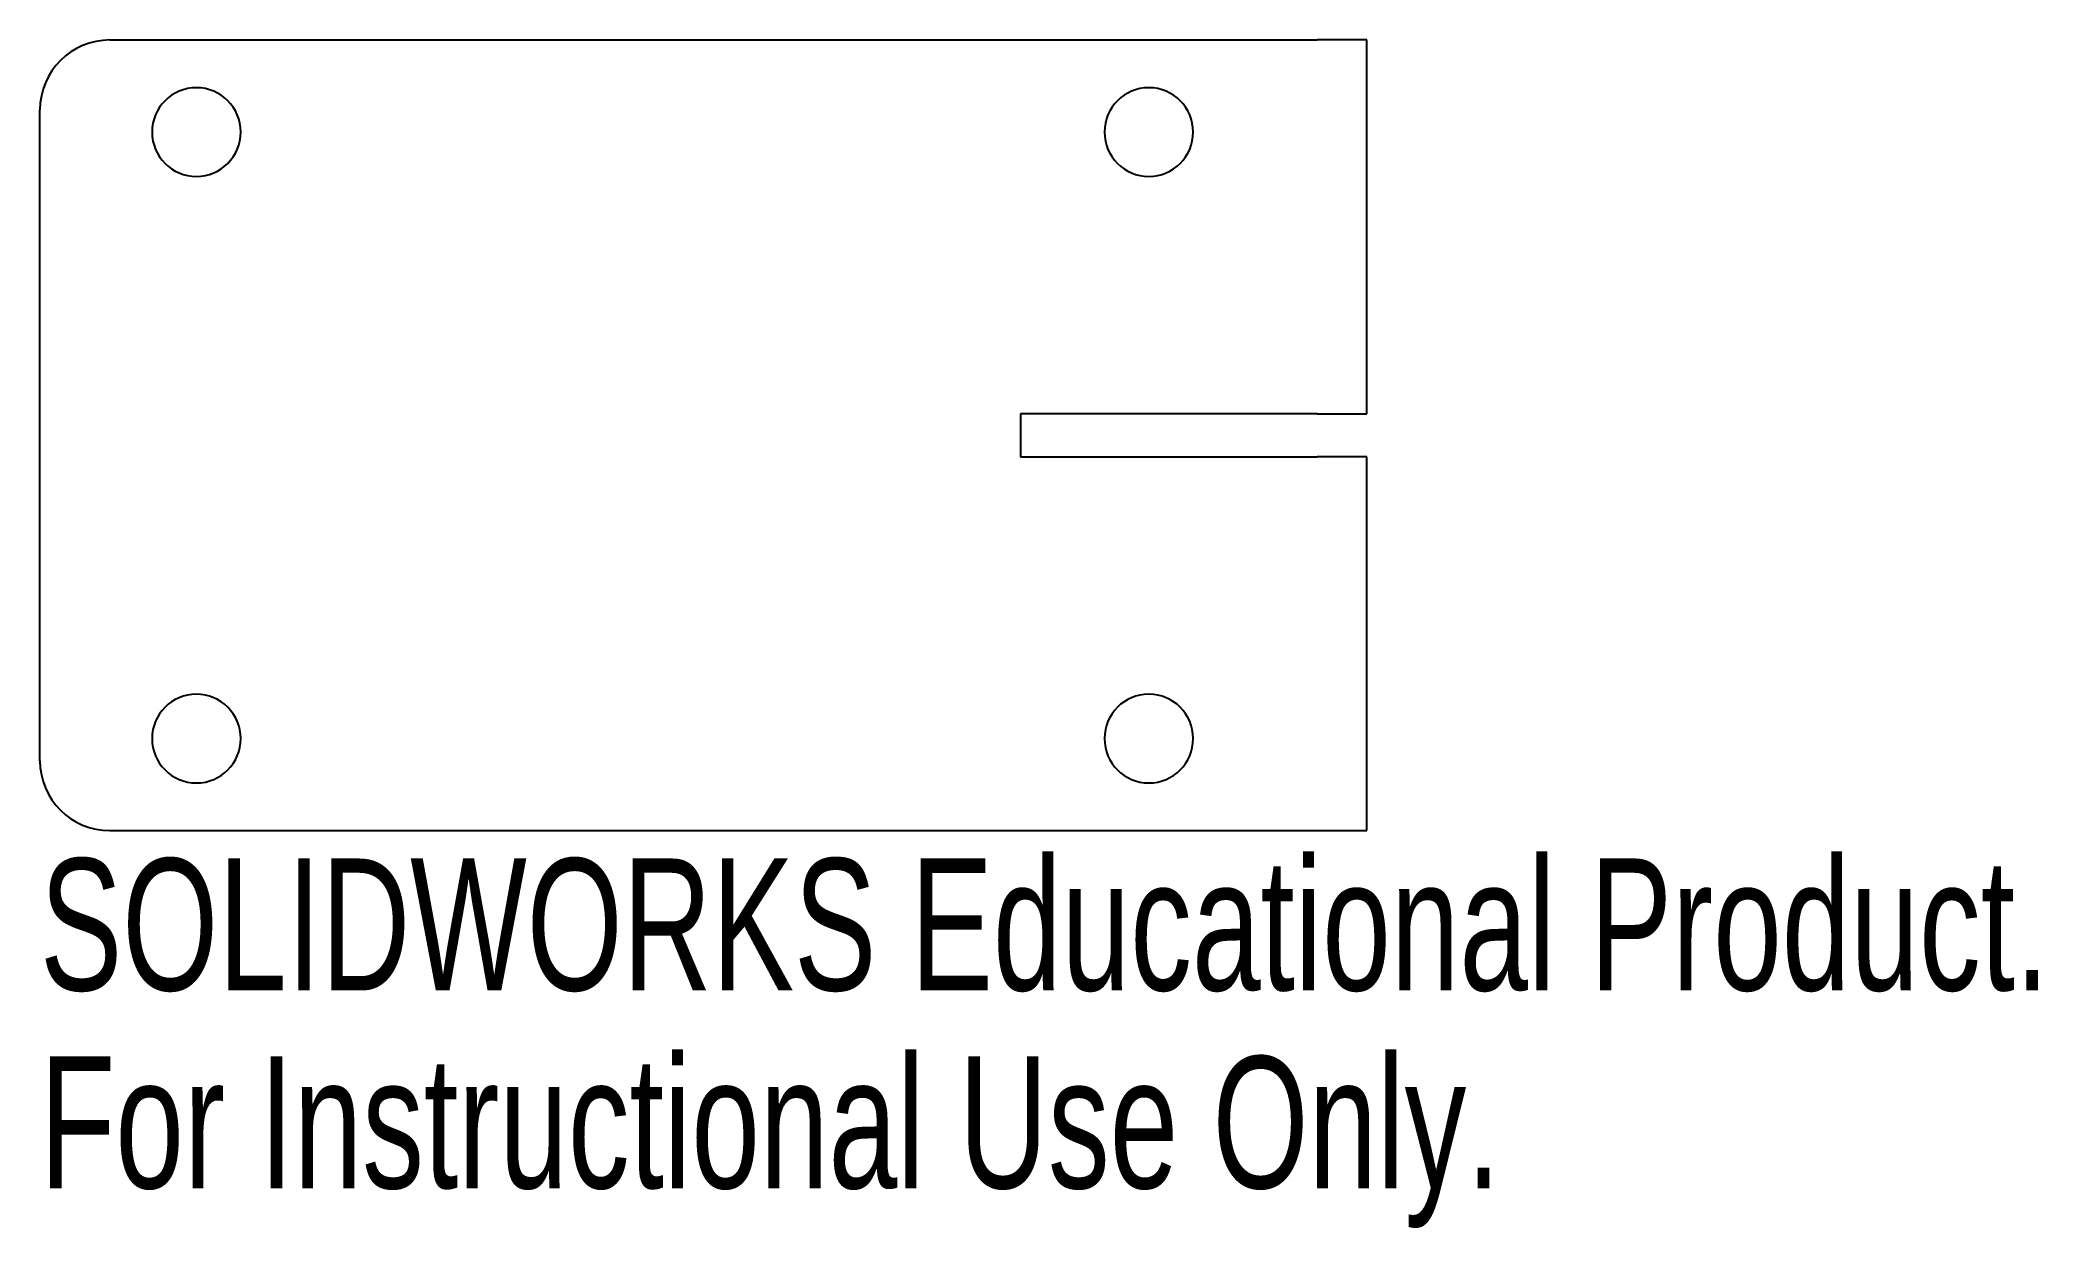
# Model space of a CAD drawing. Header units: millimetres. Extents: x -17.7 to 55.5, y -26.2 to 17.3.
import ezdxf

# ---------------------------------------------------------------- set-up
doc = ezdxf.new("R2010")
doc.units = ezdxf.units.MM
doc.styles.add('SLDTEXTSTYLE0', font='TXT', dxfattribs={"width": 0.7})

msp = doc.modelspace()

# ---------------------------------------------------------------- linework, layer by layer
at = {"color": 7, "linetype": 'Continuous'}
for p, q in [((-15.177, 17.303), (29.095, 17.303)), ((30.921, 17.303), (29.095, 17.303)), ((30.921, 14.741), (30.921, 17.303)), ((-17.739, -9.11), (-17.739, 14.741)), ((30.921, 3.606), (30.921, 14.741)), ((18.221, 3.606), (18.221, 2.025)), ((29.095, 3.606), (18.221, 3.606)), ((29.095, 3.606), (30.921, 3.606)), ((18.221, 2.025), (29.095, 2.025)), ((30.921, 2.025), (29.095, 2.025)), ((30.921, -9.11), (30.921, 2.025)), ((30.921, -11.672), (30.921, -9.11)), ((-15.177, -11.672), (29.095, -11.672)), ((29.095, -11.672), (30.921, -11.672))]:
    msp.add_line(p, q, dxfattribs=at)
for centre, radius, start, end in [((-15.177, 14.741), 2.562, 90, 180), ((-12.002, 13.928), 1.626, 90, 270), ((-12.002, 13.928), 1.626, 270, 90), ((22.923, 13.928), 1.626, 90, 270), ((22.923, 13.928), 1.626, 270, 90), ((-12.002, -8.297), 1.626, 90, 270), ((-12.002, -8.297), 1.626, 270, 90), ((22.923, -8.297), 1.626, 90, 270), ((22.923, -8.297), 1.626, 270, 90), ((-15.177, -9.11), 2.562, 180, 270)]:
    msp.add_arc(centre, radius, start, end, dxfattribs=at)

# ---------------------------------------------------------------- texts
at = {"color": 7, "linetype": 'Continuous', "char_height": 4.83362, "attachment_point": 1, "style": 'SLDTEXTSTYLE0'}
for s, insert in [('SOLIDWORKS Educational Product.', (-17.739, -12.692)), ('For Instructional Use Only.', (-17.739, -19.942))]:
    msp.add_mtext(s, dxfattribs=dict(at, insert=insert))

doc.saveas('drawing.dxf')
